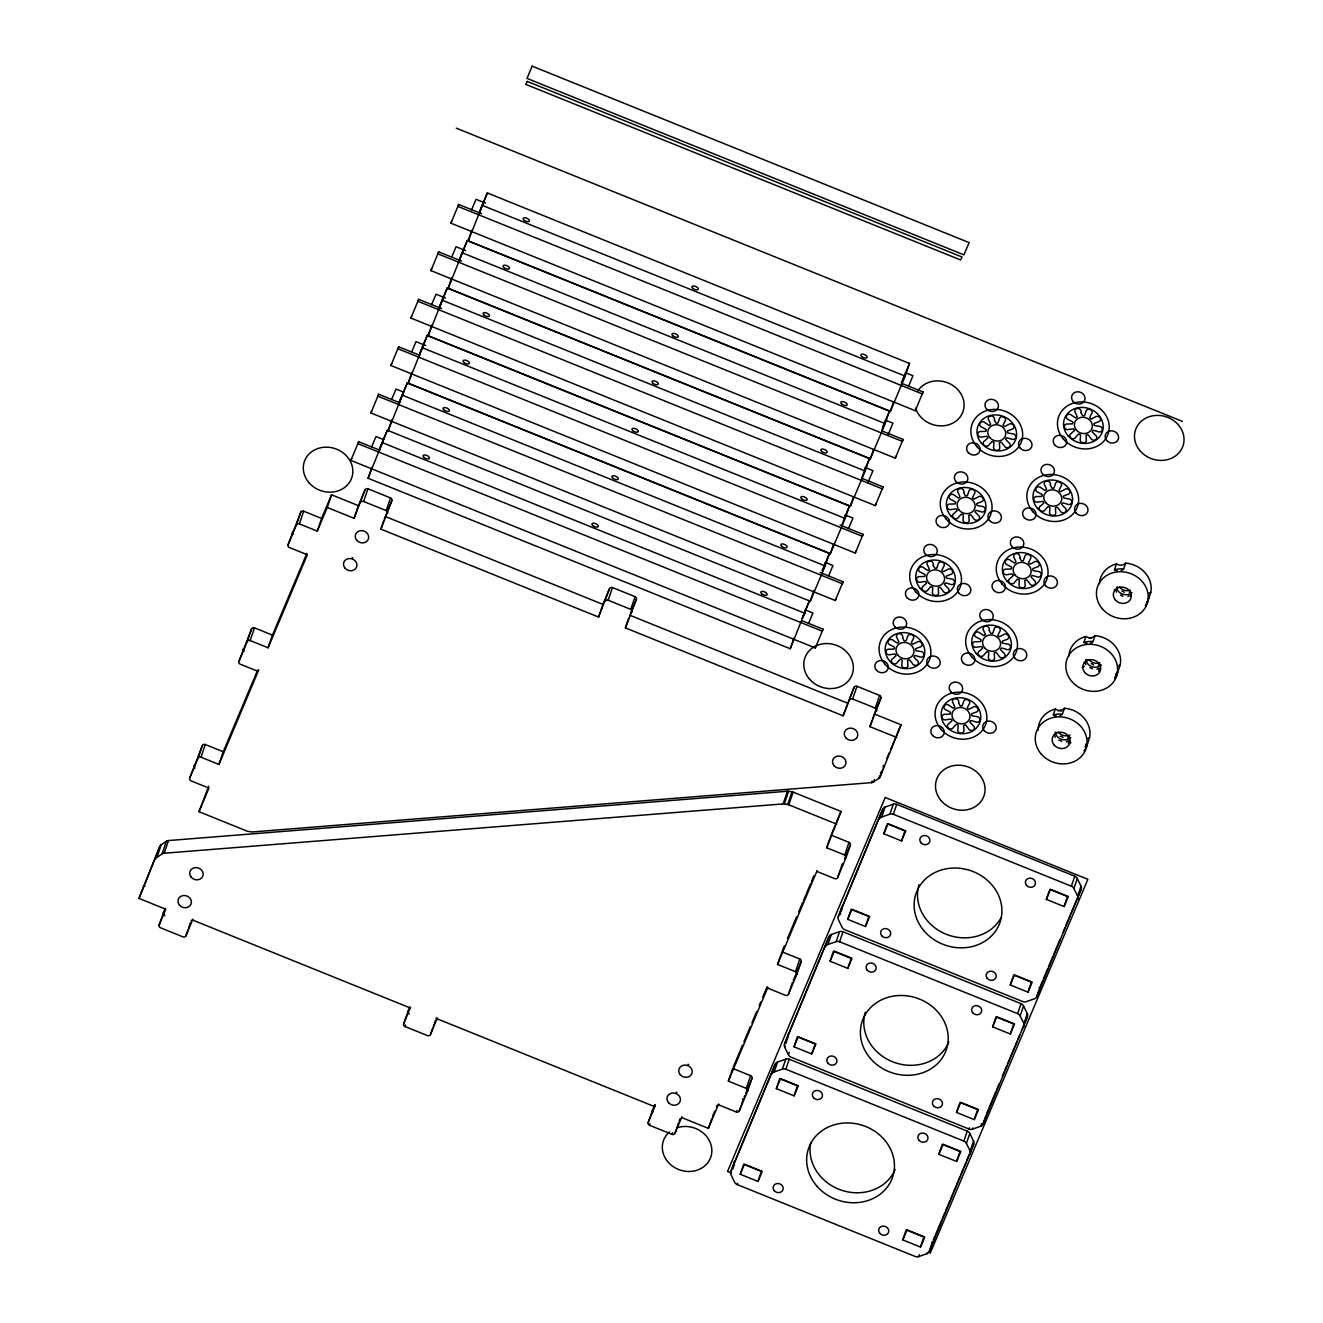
<?xml version="1.0" encoding="UTF-8"?>
<svg xmlns="http://www.w3.org/2000/svg" width="1323" height="1323" viewBox="0 0 1323 1323"><rect width="100%" height="100%" fill="white"/><g stroke="black" fill="none" stroke-linecap="round" stroke-linejoin="round"><path stroke-width="1.5" d="M809.147 601.485L808.502 600.311M849.151 506.593L848.44 505.386M889.155 411.701L888.527 410.51M829.124 554.122L828.512 552.865M192.86 919.253L185.915 935.874A2.282 2.018 18.8 0 1 183.021 936.882L160.447 927.754A2.282 2.018 18.8 0 1 159.107 925.042L165.788 909.232L138.981 898.4L159.868 846.389A4.548 4.035 18.8 0 1 161.241 844.752L166.367 841.279A4.548 4.035 18.8 0 1 168.501 840.552L787.45 791.237A4.548 4.035 18.8 0 1 788.607 791.286L792.014 791.816A4.548 4.035 18.8 0 1 793.139 792.13L841.031 811.462L826.743 847.778L844.686 855.022A2.282 2.018 18.8 0 1 846.009 857.734L837.624 877.645A2.282 2.018 18.8 0 1 834.73 878.654L816.787 871.41L817.052 870.617M138.981 898.4L159.868 846.389M155.552 859.074A4.548 4.035 18.8 0 1 156.908 857.436L161.241 844.752M156.908 857.436L162.034 853.963L166.367 841.279M162.034 853.963A4.548 4.035 18.8 0 1 164.184 853.236L168.501 840.552M189.685 778.122L202.402 745.527A2.282 2.018 18.8 0 1 205.297 744.518L223.24 751.762L218.923 764.446L200.98 757.203A2.282 2.018 18.8 0 0 198.086 758.211L189.685 778.122A2.282 2.018 18.8 0 0 191.008 780.835L208.951 788.078L198.996 811.71L246.872 831.042A4.548 4.035 18.8 0 0 247.996 831.357L251.42 831.886A4.548 4.035 18.8 0 0 252.577 831.935L871.51 782.637A4.548 4.035 18.8 0 0 873.66 781.893L878.786 778.42A4.548 4.035 18.8 0 0 880.142 776.783L901.046 724.772L874.238 713.957L873.957 714.751M198.086 758.211L202.402 745.527M200.98 757.203L205.297 744.518M238.868 661.45L251.585 628.855A2.282 2.018 18.8 0 1 254.479 627.846L272.422 635.106L268.106 647.79L250.163 640.53A2.282 2.018 18.8 0 0 247.269 641.539L238.868 661.45A2.282 2.018 18.8 0 0 240.207 664.163L258.134 671.423L218.923 764.446M247.269 641.539L251.585 628.855M250.163 640.53L254.479 627.846M288.067 544.795L300.768 512.199A2.282 2.018 18.8 0 1 303.662 511.191L321.605 518.434L317.288 531.118L299.345 523.875A2.282 2.018 18.8 0 0 296.451 524.884L288.067 544.795A2.282 2.018 18.8 0 0 289.39 547.507L307.333 554.75L268.106 647.79M159.107 925.042L165.094 908.405M198.996 811.71L208.67 786.309M296.451 524.884L300.768 512.199M164.482 915.863L164.763 915.069A2.282 2.018 18.8 0 1 163.44 912.357M299.345 523.875L303.662 511.191M258.134 671.423L258.68 669.835M327.261 507.486L331.577 494.802L358.384 505.634L354.068 518.318L327.261 507.486L317.288 531.118M185.915 935.874L188.081 929.523M188.627 927.936L189.437 925.554M189.966 923.967L190.247 923.189A2.282 2.018 18.8 0 1 189.801 923.801M802.003 620.735L823.038 629.219L815.299 647.956L350.909 460.421L351.587 458.419M379.668 450.167L358.649 441.684L357.971 443.685L822.344 631.22L823.038 629.219M820.111 572.512L843.032 581.773L835.293 600.51L370.92 412.974L371.598 410.973M399.678 402.721L378.659 394.237L377.981 396.222L842.354 583.774L843.032 581.773M840.105 525.066L863.043 534.327L855.303 553.064L390.93 365.528L391.608 363.527M419.689 355.275L398.67 346.791L397.975 348.776L862.364 536.311L863.043 534.327M862.017 478.38L883.053 486.881L875.313 505.618L410.924 318.082L411.602 316.081M441.601 308.59L418.663 299.329L417.985 301.33L882.358 488.865L883.053 486.881M882.028 430.934L903.047 439.418L895.307 458.171L430.934 270.636L431.612 268.635M461.611 261.144L438.674 251.883L437.996 253.884L902.369 441.419L903.047 439.418M902.038 383.488L923.057 391.972L915.318 410.725L450.945 223.19L451.623 221.189M481.605 213.698L458.684 204.437L457.99 206.438L922.379 393.973L923.057 391.972M802.036 618.387L809.478 600.708L790.261 648.75L368.092 478.248L371.796 467.383M354.068 518.318L365.049 489.808A2.282 2.018 18.8 0 1 367.943 488.799L390.533 497.928A2.282 2.018 18.8 0 1 391.856 500.64L380.875 529.134L598.591 617.064L609.572 588.553A2.282 2.018 18.8 0 1 612.466 587.544L635.057 596.673A2.282 2.018 18.8 0 1 636.38 599.385L625.399 627.896L843.115 715.809L854.096 687.315A2.282 2.018 18.8 0 1 856.99 686.306L879.58 695.418A2.282 2.018 18.8 0 1 880.903 698.131L869.922 726.641L896.729 737.457M383.405 439.517L379.569 449.919M368.092 478.248L387.325 430.207L810.271 601.287L825.172 565.946L829.488 553.262L407.335 382.76L399.083 402.308M360.732 502.492A2.282 2.018 18.8 0 1 363.627 501.483L367.943 488.799M391.806 419.937L388.102 430.802L407.335 382.76M403.399 392.071L399.579 402.473M419.093 354.862L427.329 335.314L849.498 505.799L845.182 518.484L830.265 553.841L408.112 383.356L411.817 372.491M423.41 344.625L419.589 355.027M408.112 383.356L427.329 335.314M438.31 309.268L447.339 287.868L869.492 458.353L865.176 471.038L850.276 506.395L428.106 335.91L431.811 325.028M443.42 297.179L438.856 309.334M428.106 335.91L447.339 287.868M458.32 261.822L467.333 240.422L889.503 410.907L885.186 423.592L870.286 458.949L448.117 288.464L451.821 277.582M463.414 249.716L458.849 261.888M448.117 288.464L467.333 240.422M478.331 214.376L487.344 192.976L909.513 363.461L905.197 376.145L890.28 411.503L468.127 241.018L471.831 230.136M483.424 202.27L478.86 214.442M468.127 241.018L487.344 192.976M387.54 513.324A2.282 2.018 18.8 0 0 386.217 510.612L390.533 497.928M380.875 529.134L382.76 523.594M383.025 522.8L383.835 520.419M384.381 518.831L385.191 516.45L602.908 604.379L598.591 617.064M437.384 1018.015L430.438 1034.619A2.282 2.018 18.8 0 1 427.544 1035.628L404.97 1026.499A2.282 2.018 18.8 0 1 403.631 1023.787L409.617 1007.15M403.631 1023.787L410.577 1007.183M404.97 1026.499L405.5 1024.912M430.438 1034.619L432.869 1027.475M433.415 1025.904L433.961 1024.316M434.49 1022.729L435.184 1020.943M605.256 601.254A2.282 2.018 18.8 0 1 608.15 600.245L612.466 587.544M632.063 612.069A2.282 2.018 18.8 0 0 630.74 609.357L635.057 596.673M625.399 627.896L626.209 625.514M626.474 624.721L628.623 618.37M790.261 648.75L793.965 637.868M803.21 616.915L805.558 610.002M810.271 601.287L813.959 590.422M823.799 567.732L825.569 562.556M830.265 553.841L833.358 544.778M845.579 515.11L841.742 525.512M850.276 506.395L853.352 497.332M865.573 467.664L861.753 478.066M870.286 458.949L873.362 449.886M884.988 421.938L881.746 430.62M681.907 1116.761L674.962 1133.364A2.282 2.018 18.8 0 1 672.067 1134.373L649.494 1125.261A2.282 2.018 18.8 0 1 648.154 1122.532L654.703 1104.589M890.28 411.503L893.372 402.44M648.154 1122.532L655.365 1105.135M649.494 1125.261L650.023 1123.674M904.998 374.492L901.757 383.174M815.299 647.956L815.977 645.971M835.293 600.51L835.971 598.509M855.303 553.064L855.981 551.063M875.313 505.618L875.991 503.616M895.307 458.171L895.985 456.17M915.318 410.725L915.996 408.724M164.184 853.236L783.117 803.921L787.45 791.237M783.117 803.921A4.548 4.035 18.8 0 1 784.274 803.971L788.607 791.286M672.067 1134.373L672.613 1132.786M674.962 1133.364L676.318 1129.395M676.582 1128.602L677.674 1125.443M677.938 1124.649L678.749 1122.268M784.274 803.971L787.698 804.5L792.014 791.816M787.698 804.5A4.548 4.035 18.8 0 1 788.822 804.814L793.139 792.13M843.115 715.809L854.096 687.315M849.779 699.999A2.282 2.018 18.8 0 1 852.674 698.991L856.99 686.306M681.643 1117.555L708.45 1128.37L710.864 1121.243M711.146 1120.449L711.675 1118.861M712.485 1116.48L714.635 1111.254M708.45 1128.37L718.67 1103.961M718.406 1104.738L736.349 1111.998A2.282 2.018 18.8 0 0 739.243 1110.989L747.644 1091.078A2.282 2.018 18.8 0 0 746.304 1088.366L728.361 1081.123L729.453 1077.947M729.717 1077.154L730.528 1074.772M731.073 1073.185L731.884 1070.803M732.148 1070.009L732.694 1068.422L750.621 1075.682A2.282 2.018 18.8 0 1 751.96 1078.394L747.644 1091.078M728.361 1081.123L767.869 987.289M767.588 988.083L785.531 995.326A2.282 2.018 18.8 0 0 788.425 994.317L796.826 974.406A2.282 2.018 18.8 0 0 795.503 971.694L777.56 964.45L779.445 958.894M779.991 957.306L780.802 954.941M781.331 953.354L781.876 951.766L799.82 959.01A2.282 2.018 18.8 0 1 801.143 961.722L796.826 974.406M736.349 1111.998L736.894 1110.41M826.743 847.778L828.628 842.238M828.909 841.445L829.719 839.063M830.249 837.476L831.059 835.094L849.002 842.338A2.282 2.018 18.8 0 1 850.325 845.05L846.009 857.734M876.587 710.815A2.282 2.018 18.8 0 0 875.264 708.103L879.58 695.418M746.304 1088.366L750.621 1075.682M869.922 726.641L872.072 720.291M872.618 718.703L873.428 716.338M739.243 1110.989L741.128 1105.433M741.674 1103.845L742.484 1101.464M742.749 1100.67L743.294 1099.099M795.503 971.694L799.82 959.01M788.425 994.317L790.327 988.761M790.592 987.967L791.667 984.808M791.931 984.014L792.477 982.427M730.809 1171.483L775.278 1064.089A4.548 4.035 18.8 0 1 777.626 1061.972L785.812 1059.111A4.548 4.035 18.8 0 1 789.252 1059.227L967.278 1131.132A4.548 4.035 18.8 0 1 969.809 1133.414L973.563 1141.088A4.548 4.035 18.8 0 1 973.695 1144.23L929.226 1251.608A4.548 4.035 18.8 0 1 926.877 1253.741L918.691 1256.602A4.548 4.035 18.8 0 1 915.251 1256.486L737.209 1184.581A4.548 4.035 18.8 0 1 734.695 1182.282L730.941 1174.609A4.548 4.035 18.8 0 1 730.809 1171.483L775.278 1064.089M732.843 1168.986L733.703 1166.489M844.686 855.022L849.002 842.338M837.624 877.645L839.245 872.899M839.51 872.105L840.32 869.724M840.849 868.136L841.66 865.755M871.51 782.637L872.055 781.05M771.871 1074.078A4.548 4.035 18.8 0 1 774.22 1071.944L777.626 1061.972M740.252 1174.262L743.658 1164.273L761.386 1171.434L757.98 1181.422L740.252 1174.262L744.485 1164.223L762.23 1171.384L757.98 1181.422M784.539 1044.029L829.008 936.634A4.548 4.035 18.8 0 1 831.357 934.501L839.543 931.657A4.548 4.035 18.8 0 1 842.983 931.772L1021.025 1003.661A4.548 4.035 18.8 0 1 1023.555 1005.96L1027.293 1013.633A4.548 4.035 18.8 0 1 1027.425 1016.775L982.956 1124.153A4.548 4.035 18.8 0 1 980.624 1126.286L972.422 1129.131A4.548 4.035 18.8 0 1 968.982 1129.015L790.956 1057.127A4.548 4.035 18.8 0 1 788.425 1054.828L784.671 1047.155A4.548 4.035 18.8 0 1 784.539 1044.029L829.008 936.634M873.66 781.893L874.47 779.512M737.209 1184.581L737.639 1183.324M784.671 1047.155L785.101 1045.898M785.945 1043.4L786.59 1041.532M787.02 1040.291L787.863 1037.794M878.786 778.42L879.597 776.039M880.407 773.674L880.936 772.086M880.142 776.783L882.573 769.655M883.119 768.068L883.929 765.686M774.22 1071.944L782.406 1069.1L785.812 1059.111M776.336 1088.68L779.743 1078.692L797.471 1085.852L794.081 1095.841L776.336 1088.68L780.587 1078.625L798.315 1085.786L794.081 1095.841M788.425 1054.828L789.269 1052.331M825.618 946.623A4.548 4.035 18.8 0 1 827.95 944.49L831.357 934.501M782.406 1069.1A4.548 4.035 18.8 0 1 785.845 1069.216L789.252 1059.227M793.998 1046.807L797.389 1036.819L815.117 1043.979L811.727 1053.968L793.998 1046.807L798.232 1036.769L815.96 1043.93L811.727 1053.968M838.286 916.558L882.755 809.18A4.548 4.035 18.8 0 1 885.087 807.047L893.29 804.202A4.548 4.035 18.8 0 1 896.729 804.318L1074.756 876.206A4.548 4.035 18.8 0 1 1077.286 878.505L1081.04 886.178A4.548 4.035 18.8 0 1 1081.172 889.304L1036.703 996.699A4.548 4.035 18.8 0 1 1034.354 998.832L1026.168 1001.676A4.548 4.035 18.8 0 1 1022.729 1001.561L844.686 929.656A4.548 4.035 18.8 0 1 842.156 927.373L838.418 919.7A4.548 4.035 18.8 0 1 838.286 916.558L882.755 809.18M840.105 914.706L840.75 912.82M841.395 910.952L841.808 909.711A4.548 4.035 18.8 0 1 841.693 906.569M827.95 944.49L836.153 941.645L839.543 931.657M830.083 961.209L833.473 951.22L851.218 958.381L847.811 968.37L830.083 961.209L834.317 951.171L852.045 958.332L847.811 968.37M879.348 819.169A4.548 4.035 18.8 0 1 881.697 817.035L885.087 807.047M836.153 941.645A4.548 4.035 18.8 0 1 839.592 941.761L842.983 931.772M847.729 919.353L851.136 909.364L868.864 916.525L865.457 926.513L847.729 919.353L851.962 909.298L869.691 916.459L865.457 926.513M881.697 817.035L889.883 814.174L893.29 804.202M883.814 833.755L888.047 823.716L905.792 830.877L901.542 840.915L883.814 833.755L886.658 825.436M889.883 814.174A4.548 4.035 18.8 0 1 893.323 814.29L896.729 804.318M901.542 840.915L904.949 830.927L887.22 823.766M1056.366 716.09A6.83 6.053 18.8 0 1 1053.306 714.883L1055.291 709.045A6.83 6.053 18.8 0 0 1064.42 708.252A26.195 23.202 18.8 0 1 1089.606 737.523L1087.622 743.361A26.195 23.202 18.8 0 1 1084.397 751.017A6.83 6.053 18.8 0 1 1084.165 750.422M1086.96 643.524A6.83 6.053 18.8 0 1 1083.901 642.317L1085.885 636.479A6.83 6.053 18.8 0 0 1095.014 635.685A26.195 23.202 18.8 0 1 1120.201 664.956L1118.216 670.794A26.195 23.202 18.8 0 1 1114.991 678.451A6.83 6.053 18.8 0 1 1114.594 677.26M1059.905 715.776A6.83 6.053 18.8 0 0 1062.435 714.089L1064.42 708.252M1117.555 570.941A6.83 6.053 18.8 0 1 1114.495 569.75L1116.48 563.912A6.83 6.053 18.8 0 0 1125.608 563.118A26.195 23.202 18.8 0 1 1150.795 592.39L1148.811 598.228A26.195 23.202 18.8 0 1 1145.586 605.884A6.83 6.053 18.8 0 1 1145.354 605.289M1090.499 643.21A6.83 6.053 18.8 0 0 1093.03 641.523L1095.014 635.685M1121.094 570.643A6.83 6.053 18.8 0 0 1123.624 568.956L1125.608 563.118M902.782 1239.899L906.189 1229.91L923.917 1237.071L920.51 1247.06L902.782 1239.899L907.032 1229.861L924.76 1237.022L920.51 1247.06M938.867 1154.318L942.274 1144.329L960.002 1151.49L956.612 1161.478L938.867 1154.318L943.117 1144.263L960.845 1151.423L956.612 1161.478M956.529 1112.445L960.763 1102.406L978.491 1109.567L974.257 1119.605L956.529 1112.445L959.357 1104.126M1084.397 751.017L1084.893 749.562M1085.505 747.727L1086.381 745.18A6.83 6.053 18.8 0 1 1086.067 744.287M992.614 1026.846L996.021 1016.874L1013.749 1024.035L1010.342 1034.007L992.614 1026.846L996.847 1016.808L1014.576 1023.969L1010.342 1034.007M1010.259 984.99L1013.666 975.001L1031.394 982.162L1027.988 992.151L1010.259 984.99L1014.493 974.935L1032.238 982.096L1027.988 992.151M1114.991 678.451L1115.603 676.615M1115.984 675.524L1116.976 672.597A26.195 23.202 18.8 0 1 1115.785 674.168M918.691 1256.602L919.32 1254.717M1146.33 603.685L1147.206 601.138M970.288 1154.218A4.548 4.035 18.8 0 0 970.156 1151.076L966.402 1143.403A4.548 4.035 18.8 0 0 963.888 1141.121L967.278 1131.132M1046.344 899.392L1050.594 889.354L1068.322 896.514L1064.089 906.553L1046.344 899.392L1049.189 891.074M968.982 1129.015L969.412 1127.775M926.877 1253.741L927.307 1252.501M929.226 1251.608L931.772 1244.116M931.987 1243.488L932.632 1241.619A4.548 4.035 18.8 0 1 931.987 1242.628M974.257 1119.605L977.664 1109.617L959.919 1102.456M966.402 1143.403L969.809 1133.414M972.422 1129.131L972.852 1127.891M970.156 1151.076L973.563 1141.088M1024.019 1026.747A4.548 4.035 18.8 0 0 1023.903 1023.622L1020.149 1015.948A4.548 4.035 18.8 0 0 1017.619 1013.65L1021.025 1003.661M980.624 1126.286L981.468 1123.789M982.956 1124.153L985.718 1116.033M1020.149 1015.948L1023.555 1005.96M1023.903 1023.622L1027.293 1013.633M1064.089 906.553L1067.479 896.564L1049.751 889.403M1077.765 899.293A4.548 4.035 18.8 0 0 1077.633 896.167L1073.879 888.494A4.548 4.035 18.8 0 0 1071.365 886.195L1074.756 876.206M1036.703 996.699L1038.82 990.447M1039.25 989.207L1040.11 986.71A4.548 4.035 18.8 0 1 1039.183 988M1073.879 888.494L1077.286 878.505M1077.633 896.167L1081.04 886.178M869.112 459.296L868.516 457.973M909.116 364.387L908.537 363.064M223.24 751.762L257.654 670.116M272.422 635.106L306.837 553.461M321.605 518.434L331.577 494.802M350.909 460.421L358.649 441.684M370.92 412.974L378.659 394.237M390.93 365.528L398.67 346.791M410.924 318.082L418.663 299.329M430.934 270.636L438.674 251.883M450.945 223.19L458.684 204.437M371.581 447.042L376.013 436.54L383.67 439.633M391.591 399.596L396.024 389.078L403.68 392.187M411.585 352.133L416.017 341.632L425.609 345.501M431.596 304.687L436.028 294.186L445.603 298.055M451.606 257.241L456.038 246.739L465.613 250.609M471.6 209.795L476.032 199.293L485.624 203.163M379.089 449.754L387.325 430.207M358.384 505.634L365.049 489.808M191.074 921.205L191.488 920.213M385.605 515.457L386.018 514.482M386.663 512.944L391.856 500.64M602.908 604.379L609.572 588.553M436.011 1018.958L436.425 1017.982M630.459 613.442L636.38 599.385M822.03 570.924L829.488 553.262M844.388 517.905L849.498 505.799M864.399 470.459L869.492 458.353M882.838 426.734L889.503 410.907M901.277 382.992L909.513 363.461M808.518 623.497L812.95 612.996L805.277 609.886M828.529 576.051L832.961 565.549L825.287 562.44M848.523 528.605L852.955 518.087L845.298 514.994M867.805 482.895L872.965 470.641L865.292 467.548M887.799 435.449L892.975 423.195L885.302 420.102M908.537 386.25L912.969 375.749L905.312 372.656M679.278 1120.68L680.121 1118.712M874.966 712.187L880.903 698.131M716.504 1106.822L717.116 1105.35M733.306 1066.983L739.425 1052.447M739.888 1051.338L742.501 1045.17M743.89 1041.846L747.396 1033.544M747.892 1032.353L750.29 1026.665M751.894 1022.861L756.706 1011.467M759.104 1005.778L760.708 1001.974M762.726 997.195L767.108 986.793M782.488 950.311L784.324 945.945M787.483 938.47L796.578 916.872M798.679 911.894L802.714 902.336M803.491 900.5L805.889 894.795M806.385 893.62L810.685 883.433M811.495 881.515L813.893 875.809M831.687 833.622L832.316 832.134M832.597 831.456L834.896 825.999M835.425 824.758L836.037 823.286M836.434 822.377L841.031 811.462M777.56 964.45L816.787 871.41M744.088 1097.048L744.617 1095.808M745.659 1093.327L746.189 1092.07M746.619 1091.062L751.96 1078.394M793.271 980.393L793.8 979.136M794.28 978.011L801.143 961.722M841.941 864.961L842.453 863.721M844.554 858.743L850.325 845.05M886.823 758.476L889.205 752.87M890.776 749.116L901.046 724.772M933.261 1240.098L935.196 1235.533M935.841 1234.012L942.257 1218.797M942.886 1217.276L944.82 1212.711M945.465 1211.19L947.384 1206.626M948.029 1205.104L949.947 1200.54M950.592 1199.018L952.51 1194.454M953.155 1192.916L957.654 1182.266M958.282 1180.744L960.217 1176.18M960.862 1174.659L963.425 1168.573M964.07 1167.051L965.988 1162.487M966.633 1160.966L968.552 1156.401M969.197 1154.88L973.695 1144.23M986.363 1114.164L988.281 1109.6M988.926 1108.079L995.987 1091.343M996.632 1089.821L999.196 1083.719M1002.404 1076.112L1004.322 1071.547M1004.967 1070.026L1006.902 1065.462M1007.531 1063.94L1009.466 1059.376M1010.111 1057.854L1014.592 1047.204M1015.237 1045.683L1017.155 1041.118M1017.8 1039.597L1019.735 1035.033M1022.299 1028.947L1024.217 1024.382M1024.862 1022.861L1027.425 1016.775M1040.738 985.188L1042.673 980.624M1043.318 979.103L1045.236 974.522M1045.881 973L1047.799 968.436M1048.444 966.915L1050.363 962.35M1051.008 960.829L1052.926 956.264M1053.571 954.743L1059.988 939.528M1063.196 931.921L1065.131 927.357M1065.759 925.835L1067.694 921.271M1068.339 919.75L1070.257 915.185M1070.902 913.664L1081.172 889.304M930.168 1253.328L1087.853 879.315L885.203 797.488L727.534 1171.483L731.354 1173.021M486.947 193.902L488.402 193.406M466.953 241.348L468.392 240.852M446.942 288.794L448.398 288.298M426.932 336.24L428.387 335.744M406.938 383.703L408.377 383.19M386.928 431.149L388.383 430.636M1098.338 665.32L1098.718 664.989A3.192 2.828 18.8 0 1 1100.207 664.46M1096.982 669.306L1097.362 668.975A3.192 2.828 18.8 0 1 1099.396 668.462L1099.942 668.545M1067.744 737.887L1068.124 737.556A3.192 2.828 18.8 0 1 1069.612 737.027M1066.388 741.872L1066.768 741.542A3.192 2.828 18.8 0 1 1068.802 741.029L1070.935 742.798M1084.331 666.379L1082.694 666.974A3.192 2.828 18.8 0 0 1082.098 667.338M1060.103 736.349L1060.649 736.332A3.192 2.828 18.8 0 1 1062.667 737.159L1063.047 737.539M1058.747 740.351L1059.293 740.334A3.192 2.828 18.8 0 1 1061.311 741.145L1061.691 741.542M1114.28 589.446L1115.256 589.942A3.192 2.828 18.8 0 1 1116.331 591.712L1116.364 592.208M456.286 128.166L1182.415 421.409M483.027 205.66L905.197 376.145M463.017 253.106L885.186 423.592M443.023 300.553L865.176 471.038M423.013 347.999L845.182 518.484M403.002 395.445L825.172 565.946M383.009 442.891L805.161 613.392M363.627 501.483L386.217 510.612M608.15 600.245L630.74 609.357M852.674 698.991L875.264 708.103M629.715 615.195L847.431 703.125M893.323 814.29L1071.365 886.195M788.822 804.814L836.715 824.146M839.592 941.761L1017.619 1013.65M785.845 1069.216L963.888 1141.121M143.297 885.715L144.968 886.393M192.596 920.047L410.312 1007.977M437.119 1018.793L654.835 1106.723M1131.049 596.226L1129.991 595.896A3.192 2.828 18.8 0 0 1127.957 596.408M1084.215 662.195L1084.662 662.509A3.192 2.828 18.8 0 1 1085.736 664.278L1085.753 664.774M1124.236 592.406L1123.855 592.009A3.192 2.828 18.8 0 0 1121.838 591.199M1122.88 596.392L1122.499 596.011A3.192 2.828 18.8 0 0 1120.482 595.201M1093.641 664.973L1093.261 664.576A3.192 2.828 18.8 0 0 1091.243 663.766M1092.285 668.975L1091.905 668.578A3.192 2.828 18.8 0 0 1089.887 667.768M734.563 1165.1L734.331 1164.62A4.548 4.035 18.8 0 1 734.215 1161.495M1087.126 660.789L1087.093 660.293A3.192 2.828 18.8 0 0 1086.845 659.565M1055.159 737.341L1055.142 736.845A3.192 2.828 18.8 0 0 1054.067 735.075M1001.048 917.749A44.403 39.359 18.8 0 1 946.127 934.22A44.403 39.359 18.8 0 1 919.055 884.64M676.781 1127.874A25.054 22.193 18.8 0 1 711.857 1150.084A25.054 22.193 18.8 0 1 677.922 1169.218A25.054 22.193 18.8 0 1 669.554 1131.942M787.846 1036.587A4.548 4.035 18.8 0 1 787.946 1034.04M948.856 1042.028A44.403 39.359 18.8 0 1 894.249 1062.402A44.403 39.359 18.8 0 1 865.325 1012.112M895.109 1169.482A44.403 39.359 18.8 0 1 842.47 1190.518A44.403 39.359 18.8 0 1 810.685 1143.122M292.978 534.376A2.282 2.018 18.8 0 1 292.383 532.111M883.532 765.405A4.548 4.035 18.8 0 1 883.103 765.736M195.143 768.068A2.282 2.018 18.8 0 1 194.001 765.438M244.143 651.296A2.282 2.018 18.8 0 1 243.184 648.766M743.261 1098.785A2.282 2.018 18.8 0 1 742.782 1099.181M652.917 1111.965A2.282 2.018 18.8 0 1 652.471 1109.848M409.287 1013.815A2.282 2.018 18.8 0 1 407.964 1011.103M352.745 557.76A6.83 6.053 18.8 0 1 352.166 557.562M676.88 1092.385A6.83 6.053 18.8 0 1 676.268 1092.219M688.655 1064.469A6.83 6.053 18.8 0 1 688.026 1064.304M917.583 391.195A25.054 22.193 18.8 0 1 956.413 388.267A25.054 22.193 18.8 0 1 952.246 423.41A25.054 22.193 18.8 0 1 915.566 408.146M1070.803 737.606A9.112 8.07 18.8 0 1 1061.393 739.309A9.112 8.07 18.8 0 1 1055.175 732.099M1068.339 741.558A3.192 2.828 18.8 0 1 1068.289 743.576M1056.366 732.363A3.192 2.828 18.8 0 1 1056.498 732.859M1058.334 711.063A3.192 2.828 18.8 0 1 1061.575 711.162M1070.042 735.042A9.112 8.07 18.8 0 1 1058.218 732.066M1053.306 714.883A26.195 23.202 18.8 0 1 1062.435 714.089M1086.381 745.18A26.195 23.202 18.8 0 1 1085.191 746.734M1038.208 730.114A26.195 23.202 18.8 0 1 1055.291 709.045M1087.969 738.449A6.83 6.053 18.8 0 1 1089.606 737.523M1085.538 744.684A6.83 6.053 18.8 0 1 1087.622 743.361M1101.398 665.039A9.112 8.07 18.8 0 1 1091.988 666.742A9.112 8.07 18.8 0 1 1085.77 659.516M1098.933 668.991A3.192 2.828 18.8 0 1 1098.718 671.307M1089.259 638.347A3.192 2.828 18.8 0 1 1091.458 638.298M1099.81 662.806A9.112 8.07 18.8 0 1 1088.812 659.499M1083.901 642.317A26.195 23.202 18.8 0 1 1093.03 641.523M1068.835 656.274A26.195 23.202 18.8 0 1 1085.885 636.479M1117.34 671.208A6.83 6.053 18.8 0 1 1118.216 670.794M1118.563 665.882A6.83 6.053 18.8 0 1 1120.201 664.956M1131.992 592.472A9.112 8.07 18.8 0 1 1123.029 594.308A9.112 8.07 18.8 0 1 1116.513 587.792M1129.313 592.406A3.192 2.828 18.8 0 1 1130.537 591.927M1117.323 586.75A3.192 2.828 18.8 0 1 1117.687 587.71M1130.421 590.24A9.112 8.07 18.8 0 1 1119.407 586.932M1114.495 569.75A26.195 23.202 18.8 0 1 1123.624 568.956M1099.43 583.708A26.195 23.202 18.8 0 1 1116.48 563.912M1147.669 598.79A6.83 6.053 18.8 0 1 1148.811 598.228M1148.926 593.498A6.83 6.053 18.8 0 1 1150.795 592.39M902.617 637.769L903.989 640.63A3.192 2.828 18.8 0 0 906.139 640.795L907.462 637.058A3.192 2.828 18.8 0 1 911.712 634.693A3.192 2.828 18.8 0 1 913.002 639.307L911.249 642.862A3.192 2.828 18.8 0 0 912.903 644.235L916.607 642.317A3.192 2.828 18.8 0 1 921.751 643.11A3.192 2.828 18.8 0 1 919.535 647.195L915.599 648.717A3.192 2.828 18.8 0 0 915.946 650.668L920.328 651.462A3.192 2.828 18.8 0 1 923.95 655.034A3.192 2.828 18.8 0 1 919.253 656.671L914.97 655.464A3.192 2.828 18.8 0 0 913.879 657.068L916.872 660.21A3.192 2.828 18.8 0 1 917.286 664.907A3.192 2.828 18.8 0 1 912.308 663.336L909.678 659.945A3.192 2.828 18.8 0 0 907.644 660.458L907.843 664.477A3.192 2.828 18.8 0 1 904.866 668.082A3.192 2.828 18.8 0 1 901.922 664.03L902.187 660.061A3.192 2.828 18.8 0 0 900.169 659.251L897.49 662.244A3.192 2.828 18.8 0 1 892.496 663.088A3.192 2.828 18.8 0 1 892.975 658.457L896.018 655.761A3.192 2.828 18.8 0 0 894.943 653.992L890.644 654.587A3.192 2.828 18.8 0 1 885.98 652.256A3.192 2.828 18.8 0 1 889.651 649.229L894.034 649.064A3.192 2.828 18.8 0 0 894.431 647.162L890.511 645.062A3.192 2.828 18.8 0 1 888.361 640.663A3.192 2.828 18.8 0 1 893.505 640.63L897.192 643.077A3.192 2.828 18.8 0 0 898.846 641.953L897.143 638.149A3.192 2.828 18.8 0 1 898.515 633.717A3.192 2.828 18.8 0 1 902.733 636.71L902.617 637.769M933.211 565.202L934.584 568.063A3.192 2.828 18.8 0 0 936.734 568.229L938.057 564.491A3.192 2.828 18.8 0 1 942.307 562.126A3.192 2.828 18.8 0 1 943.597 566.74L941.844 570.279A3.192 2.828 18.8 0 0 943.497 571.668L947.202 569.75A3.192 2.828 18.8 0 1 952.345 570.544A3.192 2.828 18.8 0 1 950.129 574.612L946.193 576.15A3.192 2.828 18.8 0 0 946.54 578.101L950.923 578.895A3.192 2.828 18.8 0 1 954.545 582.467A3.192 2.828 18.8 0 1 949.848 584.105L945.565 582.897A3.192 2.828 18.8 0 0 944.473 584.501L947.466 587.644A3.192 2.828 18.8 0 1 947.88 592.34A3.192 2.828 18.8 0 1 942.902 590.769L940.273 587.379A3.192 2.828 18.8 0 0 938.239 587.892L938.437 591.894A3.192 2.828 18.8 0 1 935.46 595.515A3.192 2.828 18.8 0 1 932.517 591.464L932.781 587.495A3.192 2.828 18.8 0 0 930.764 586.684L928.085 589.678A3.192 2.828 18.8 0 1 923.09 590.521A3.192 2.828 18.8 0 1 923.57 585.891L926.613 583.195A3.192 2.828 18.8 0 0 925.538 581.425L921.238 582.021A3.192 2.828 18.8 0 1 916.574 579.689A3.192 2.828 18.8 0 1 920.246 576.646L924.628 576.497A3.192 2.828 18.8 0 0 925.025 574.595L921.106 572.495A3.192 2.828 18.8 0 1 918.956 568.096A3.192 2.828 18.8 0 1 924.099 568.063L927.787 570.511A3.192 2.828 18.8 0 0 929.441 569.386L927.737 565.582A3.192 2.828 18.8 0 1 929.11 561.15A3.192 2.828 18.8 0 1 933.327 564.144L933.211 565.202M963.822 492.636L965.178 495.497A3.192 2.828 18.8 0 0 967.328 495.662L968.651 491.924A3.192 2.828 18.8 0 1 972.901 489.56A3.192 2.828 18.8 0 1 974.208 494.174L972.438 497.713A3.192 2.828 18.8 0 0 974.092 499.102L977.796 497.183A3.192 2.828 18.8 0 1 982.939 497.977A3.192 2.828 18.8 0 1 980.723 502.045L976.787 503.567A3.192 2.828 18.8 0 0 977.135 505.518L981.517 506.329A3.192 2.828 18.8 0 1 985.139 509.901A3.192 2.828 18.8 0 1 980.442 511.538L976.159 510.331A3.192 2.828 18.8 0 0 975.068 511.935L978.061 515.077A3.192 2.828 18.8 0 1 978.474 519.774A3.192 2.828 18.8 0 1 973.496 518.186L970.867 514.812A3.192 2.828 18.8 0 0 968.833 515.325L969.048 519.327A3.192 2.828 18.8 0 1 966.055 522.949A3.192 2.828 18.8 0 1 963.111 518.897L963.376 514.928A3.192 2.828 18.8 0 0 961.358 514.118L958.679 517.111A3.192 2.828 18.8 0 1 953.685 517.955A3.192 2.828 18.8 0 1 954.164 513.324L957.207 510.628A3.192 2.828 18.8 0 0 956.132 508.859L951.832 509.454A3.192 2.828 18.8 0 1 947.169 507.122A3.192 2.828 18.8 0 1 950.84 504.08L955.223 503.931A3.192 2.828 18.8 0 0 955.619 502.029L951.7 499.929A3.192 2.828 18.8 0 1 949.55 495.53A3.192 2.828 18.8 0 1 954.693 495.497L958.381 497.944A3.192 2.828 18.8 0 0 960.035 496.82L958.332 493.016A3.192 2.828 18.8 0 1 959.704 488.584A3.192 2.828 18.8 0 1 963.921 491.577L963.822 492.636M958.613 702.844L959.985 705.705A3.192 2.828 18.8 0 0 962.135 705.87L963.458 702.133A3.192 2.828 18.8 0 1 967.708 699.768A3.192 2.828 18.8 0 1 968.998 704.382L967.245 707.937A3.192 2.828 18.8 0 0 968.899 709.31L972.603 707.392A3.192 2.828 18.8 0 1 977.747 708.185A3.192 2.828 18.8 0 1 975.531 712.27L971.595 713.792A3.192 2.828 18.8 0 0 971.942 715.743L976.324 716.537A3.192 2.828 18.8 0 1 979.946 720.109A3.192 2.828 18.8 0 1 975.249 721.746L970.966 720.539A3.192 2.828 18.8 0 0 969.875 722.143L972.868 725.285A3.192 2.828 18.8 0 1 973.281 729.982A3.192 2.828 18.8 0 1 968.304 728.411L965.674 725.021A3.192 2.828 18.8 0 0 963.64 725.533L963.839 729.552A3.192 2.828 18.8 0 1 960.845 733.157A3.192 2.828 18.8 0 1 957.918 729.105L958.183 725.136A3.192 2.828 18.8 0 0 956.165 724.326L953.486 727.319A3.192 2.828 18.8 0 1 948.492 728.163A3.192 2.828 18.8 0 1 948.971 723.532L952.014 720.837A3.192 2.828 18.8 0 0 950.939 719.067L946.64 719.662A3.192 2.828 18.8 0 1 941.976 717.347A3.192 2.828 18.8 0 1 945.647 714.304L950.03 714.139A3.192 2.828 18.8 0 0 950.427 712.237L946.507 710.137A3.192 2.828 18.8 0 1 944.357 705.738A3.192 2.828 18.8 0 1 949.501 705.705L953.188 708.152A3.192 2.828 18.8 0 0 954.842 707.028L953.139 703.224A3.192 2.828 18.8 0 1 954.511 698.792A3.192 2.828 18.8 0 1 958.728 701.785L958.613 702.844M994.416 420.069L995.772 422.93A3.192 2.828 18.8 0 0 997.922 423.079L999.245 419.358A3.192 2.828 18.8 0 1 1003.495 416.977A3.192 2.828 18.8 0 1 1004.802 421.607L1003.032 425.146A3.192 2.828 18.8 0 0 1004.686 426.535L1008.391 424.617A3.192 2.828 18.8 0 1 1013.534 425.394A3.192 2.828 18.8 0 1 1011.318 429.479L1007.382 431A3.192 2.828 18.8 0 0 1007.746 432.952L1012.112 433.762A3.192 2.828 18.8 0 1 1015.733 437.334A3.192 2.828 18.8 0 1 1011.037 438.971L1006.753 437.748A3.192 2.828 18.8 0 0 1005.662 439.368L1008.655 442.51A3.192 2.828 18.8 0 1 1009.069 447.207A3.192 2.828 18.8 0 1 1004.091 445.619L1001.461 442.246A3.192 2.828 18.8 0 0 999.427 442.758L999.642 446.761A3.192 2.828 18.8 0 1 996.649 450.382A3.192 2.828 18.8 0 1 993.705 446.331L993.97 442.362A3.192 2.828 18.8 0 0 991.952 441.551L989.273 444.545A3.192 2.828 18.8 0 1 984.279 445.388A3.192 2.828 18.8 0 1 984.775 440.757L987.801 438.062A3.192 2.828 18.8 0 0 986.726 436.292L982.427 436.888A3.192 2.828 18.8 0 1 977.763 434.556A3.192 2.828 18.8 0 1 981.434 431.513L985.817 431.348A3.192 2.828 18.8 0 0 986.214 429.462L982.294 427.362A3.192 2.828 18.8 0 1 980.145 422.963A3.192 2.828 18.8 0 1 985.288 422.93L988.976 425.378A3.192 2.828 18.8 0 0 990.629 424.236L988.926 420.449A3.192 2.828 18.8 0 1 990.299 416.017A3.192 2.828 18.8 0 1 994.516 419.011L994.416 420.069M989.207 630.277L990.58 633.138A3.192 2.828 18.8 0 0 992.73 633.304L994.053 629.566A3.192 2.828 18.8 0 1 998.303 627.201A3.192 2.828 18.8 0 1 999.593 631.815L997.84 635.354A3.192 2.828 18.8 0 0 999.493 636.743L1003.198 634.825A3.192 2.828 18.8 0 1 1008.341 635.619A3.192 2.828 18.8 0 1 1006.125 639.687L1002.189 641.225A3.192 2.828 18.8 0 0 1002.536 643.176L1006.919 643.97A3.192 2.828 18.8 0 1 1010.54 647.542A3.192 2.828 18.8 0 1 1005.844 649.18L1001.561 647.972A3.192 2.828 18.8 0 0 1000.469 649.576L1003.462 652.719A3.192 2.828 18.8 0 1 1003.876 657.415A3.192 2.828 18.8 0 1 998.898 655.844L996.269 652.454A3.192 2.828 18.8 0 0 994.235 652.967L994.433 656.969A3.192 2.828 18.8 0 1 991.456 660.59A3.192 2.828 18.8 0 1 988.513 656.539L988.777 652.57A3.192 2.828 18.8 0 0 986.76 651.759L984.08 654.753A3.192 2.828 18.8 0 1 979.086 655.596A3.192 2.828 18.8 0 1 979.566 650.966L982.609 648.27A3.192 2.828 18.8 0 0 981.534 646.5L977.234 647.096A3.192 2.828 18.8 0 1 972.57 644.764A3.192 2.828 18.8 0 1 976.242 641.721L980.624 641.572A3.192 2.828 18.8 0 0 981.021 639.671L977.102 637.57A3.192 2.828 18.8 0 1 974.952 633.171A3.192 2.828 18.8 0 1 980.095 633.138L983.783 635.586A3.192 2.828 18.8 0 0 985.437 634.461L983.733 630.658A3.192 2.828 18.8 0 1 985.106 626.226A3.192 2.828 18.8 0 1 989.323 629.219L989.207 630.277M1019.801 557.711L1021.174 560.572A3.192 2.828 18.8 0 0 1023.324 560.737L1024.647 557A3.192 2.828 18.8 0 1 1028.897 554.635A3.192 2.828 18.8 0 1 1030.187 559.249L1028.434 562.788A3.192 2.828 18.8 0 0 1030.088 564.177L1033.792 562.258A3.192 2.828 18.8 0 1 1038.935 563.052A3.192 2.828 18.8 0 1 1036.719 567.12L1032.783 568.642A3.192 2.828 18.8 0 0 1033.131 570.593L1037.513 571.404A3.192 2.828 18.8 0 1 1041.135 574.976A3.192 2.828 18.8 0 1 1036.438 576.613L1032.155 575.406A3.192 2.828 18.8 0 0 1031.064 577.01L1034.057 580.152A3.192 2.828 18.8 0 1 1034.47 584.849A3.192 2.828 18.8 0 1 1029.492 583.261L1026.863 579.887A3.192 2.828 18.8 0 0 1024.829 580.4L1025.027 584.402A3.192 2.828 18.8 0 1 1022.051 588.024A3.192 2.828 18.8 0 1 1019.107 583.972L1019.371 580.003A3.192 2.828 18.8 0 0 1017.354 579.193L1014.675 582.186A3.192 2.828 18.8 0 1 1009.681 583.03A3.192 2.828 18.8 0 1 1010.16 578.399L1013.203 575.703A3.192 2.828 18.8 0 0 1012.128 573.934L1007.828 574.529A3.192 2.828 18.8 0 1 1003.165 572.197A3.192 2.828 18.8 0 1 1006.836 569.155L1011.219 569.006A3.192 2.828 18.8 0 0 1011.615 567.104L1007.696 565.004A3.192 2.828 18.8 0 1 1005.546 560.605A3.192 2.828 18.8 0 1 1010.689 560.572L1014.377 563.019A3.192 2.828 18.8 0 0 1016.031 561.895L1014.328 558.091A3.192 2.828 18.8 0 1 1015.7 553.659A3.192 2.828 18.8 0 1 1019.917 556.652L1019.801 557.711M1050.412 485.144L1051.768 488.005A3.192 2.828 18.8 0 0 1053.918 488.154L1055.241 484.433A3.192 2.828 18.8 0 1 1059.491 482.052A3.192 2.828 18.8 0 1 1060.798 486.682L1059.028 490.221A3.192 2.828 18.8 0 0 1060.682 491.61L1064.387 489.692A3.192 2.828 18.8 0 1 1069.53 490.486A3.192 2.828 18.8 0 1 1067.314 494.554L1063.378 496.075A3.192 2.828 18.8 0 0 1063.725 498.027L1068.108 498.837A3.192 2.828 18.8 0 1 1071.729 502.409A3.192 2.828 18.8 0 1 1067.033 504.046L1062.749 502.823A3.192 2.828 18.8 0 0 1061.658 504.443L1064.651 507.585A3.192 2.828 18.8 0 1 1065.065 512.282A3.192 2.828 18.8 0 1 1060.087 510.695L1057.457 507.321A3.192 2.828 18.8 0 0 1055.423 507.834L1055.638 511.836A3.192 2.828 18.8 0 1 1052.645 515.457A3.192 2.828 18.8 0 1 1049.701 511.406L1049.966 507.437A3.192 2.828 18.8 0 0 1047.948 506.626L1045.269 509.62A3.192 2.828 18.8 0 1 1040.275 510.463A3.192 2.828 18.8 0 1 1040.754 505.833L1043.797 503.137A3.192 2.828 18.8 0 0 1042.722 501.367L1038.423 501.963A3.192 2.828 18.8 0 1 1033.759 499.631A3.192 2.828 18.8 0 1 1037.43 496.588L1041.813 496.423A3.192 2.828 18.8 0 0 1042.21 494.537L1038.29 492.437A3.192 2.828 18.8 0 1 1036.141 488.038A3.192 2.828 18.8 0 1 1041.284 488.005L1044.972 490.453A3.192 2.828 18.8 0 0 1046.625 489.312L1044.922 485.524A3.192 2.828 18.8 0 1 1046.295 481.092A3.192 2.828 18.8 0 1 1050.512 484.086L1050.412 485.144M1081.007 412.578L1082.363 415.439A3.192 2.828 18.8 0 0 1084.513 415.587L1085.836 411.866A3.192 2.828 18.8 0 1 1090.086 409.485A3.192 2.828 18.8 0 1 1091.392 414.116L1089.623 417.655A3.192 2.828 18.8 0 0 1091.277 419.027L1094.981 417.125A3.192 2.828 18.8 0 1 1100.124 417.903A3.192 2.828 18.8 0 1 1097.908 421.987L1093.972 423.509A3.192 2.828 18.8 0 0 1094.336 425.46L1098.702 426.271A3.192 2.828 18.8 0 1 1102.324 429.843A3.192 2.828 18.8 0 1 1097.627 431.48L1093.344 430.256A3.192 2.828 18.8 0 0 1092.252 431.877L1095.246 435.019A3.192 2.828 18.8 0 1 1095.659 439.716A3.192 2.828 18.8 0 1 1090.681 438.128L1088.052 434.738A3.192 2.828 18.8 0 0 1086.018 435.267L1086.233 439.269A3.192 2.828 18.8 0 1 1083.239 442.891A3.192 2.828 18.8 0 1 1080.296 438.839L1080.56 434.87A3.192 2.828 18.8 0 0 1078.543 434.043L1075.864 437.053A3.192 2.828 18.8 0 1 1070.869 437.896A3.192 2.828 18.8 0 1 1071.365 433.266L1074.392 430.57A3.192 2.828 18.8 0 0 1073.317 428.801L1069.017 429.38A3.192 2.828 18.8 0 1 1064.354 427.064A3.192 2.828 18.8 0 1 1068.025 424.022L1072.407 423.856A3.192 2.828 18.8 0 0 1072.804 421.971L1068.885 419.871A3.192 2.828 18.8 0 1 1066.735 415.472A3.192 2.828 18.8 0 1 1071.878 415.439L1075.566 417.886A3.192 2.828 18.8 0 0 1077.22 416.745L1075.516 412.941A3.192 2.828 18.8 0 1 1076.889 408.526A3.192 2.828 18.8 0 1 1081.106 411.519L1081.007 412.578M532.177 66.15L527.001 78.404L963.938 254.859L969.114 242.605L532.177 66.15M527.216 81.414L525.711 84.341L960.548 259.936L962.053 257.009L527.216 81.414M941.199 800.746A25.054 22.193 18.8 0 0 983.502 797.091A25.054 22.193 18.8 0 0 956.149 765.289A25.054 22.193 18.8 0 0 941.199 800.746M1140.178 450.945A25.054 22.193 18.8 0 0 1182.481 447.273A25.054 22.193 18.8 0 0 1155.111 415.488A25.054 22.193 18.8 0 0 1140.178 450.945M1076.426 430.157A9.112 8.07 18.8 0 0 1091.806 428.834A9.112 8.07 18.8 0 0 1081.867 417.274A9.112 8.07 18.8 0 0 1076.426 430.157M1068.108 435.846A20.043 17.761 18.8 0 0 1101.943 432.919A20.043 17.761 18.8 0 0 1080.064 407.484A20.043 17.761 18.8 0 0 1068.108 435.846M1063.411 439.054A26.195 23.202 18.8 0 0 1107.632 435.217A26.195 23.202 18.8 0 0 1079.039 401.994A26.195 23.202 18.8 0 0 1063.411 439.054M1106.656 440.493A6.83 6.053 18.8 0 0 1118.2 439.484A6.83 6.053 18.8 0 0 1110.741 430.818A6.83 6.053 18.8 0 0 1106.656 440.493M1054.993 445.256A6.83 6.053 18.8 0 0 1066.404 443.668A6.83 6.053 18.8 0 0 1058.45 435.35A6.83 6.053 18.8 0 0 1054.993 445.256M1073.284 401.696A6.83 6.053 18.8 0 0 1084.728 400.208A6.83 6.053 18.8 0 0 1076.856 391.84A6.83 6.053 18.8 0 0 1073.284 401.696M1042.689 474.262A6.83 6.053 18.8 0 0 1054.133 472.774A6.83 6.053 18.8 0 0 1046.261 464.406A6.83 6.053 18.8 0 0 1042.689 474.262M1024.399 517.822A6.83 6.053 18.8 0 0 1035.81 516.235A6.83 6.053 18.8 0 0 1027.855 507.916A6.83 6.053 18.8 0 0 1024.399 517.822M1076.062 513.059A6.83 6.053 18.8 0 0 1087.605 512.051A6.83 6.053 18.8 0 0 1080.13 503.385A6.83 6.053 18.8 0 0 1076.062 513.059M1032.816 511.621A26.195 23.202 18.8 0 0 1077.038 507.8A26.195 23.202 18.8 0 0 1048.444 474.56A26.195 23.202 18.8 0 0 1032.816 511.621M1037.497 508.412A20.043 17.761 18.8 0 0 1071.349 505.485A20.043 17.761 18.8 0 0 1049.453 480.067A20.043 17.761 18.8 0 0 1037.497 508.412M1045.832 502.723A9.112 8.07 18.8 0 0 1061.211 501.4A9.112 8.07 18.8 0 0 1051.272 489.841A9.112 8.07 18.8 0 0 1045.832 502.723M1012.095 546.829A6.83 6.053 18.8 0 0 1023.539 545.341A6.83 6.053 18.8 0 0 1015.667 536.973A6.83 6.053 18.8 0 0 1012.095 546.829M993.805 590.389A6.83 6.053 18.8 0 0 1005.215 588.801A6.83 6.053 18.8 0 0 997.261 580.483A6.83 6.053 18.8 0 0 993.805 590.389M1045.468 585.626A6.83 6.053 18.8 0 0 1057.011 584.617A6.83 6.053 18.8 0 0 1049.536 575.952A6.83 6.053 18.8 0 0 1045.468 585.626M1002.222 584.187A26.195 23.202 18.8 0 0 1046.443 580.367A26.195 23.202 18.8 0 0 1017.85 547.127A26.195 23.202 18.8 0 0 1002.222 584.187M1006.902 580.995A20.043 17.761 18.8 0 0 1040.754 578.052A20.043 17.761 18.8 0 0 1018.859 552.634A20.043 17.761 18.8 0 0 1006.902 580.995M1015.237 575.307A9.112 8.07 18.8 0 0 1030.617 573.967A9.112 8.07 18.8 0 0 1020.678 562.407A9.112 8.07 18.8 0 0 1015.237 575.307M954.048 720.44A9.112 8.07 18.8 0 0 969.428 719.1A9.112 8.07 18.8 0 0 959.473 707.54A9.112 8.07 18.8 0 0 954.048 720.44M945.713 726.129A20.043 17.761 18.8 0 0 979.566 723.201A20.043 17.761 18.8 0 0 957.67 697.767A20.043 17.761 18.8 0 0 945.713 726.129M941.033 729.32A26.195 23.202 18.8 0 0 985.255 725.5A26.195 23.202 18.8 0 0 956.661 692.26A26.195 23.202 18.8 0 0 941.033 729.32M984.279 730.759A6.83 6.053 18.8 0 0 995.806 729.767A6.83 6.053 18.8 0 0 988.347 721.085A6.83 6.053 18.8 0 0 984.279 730.759M932.599 735.522A6.83 6.053 18.8 0 0 944.01 733.934A6.83 6.053 18.8 0 0 936.072 725.616A6.83 6.053 18.8 0 0 932.599 735.522M950.906 691.962A6.83 6.053 18.8 0 0 962.35 690.474A6.83 6.053 18.8 0 0 954.478 682.106A6.83 6.053 18.8 0 0 950.906 691.962M984.643 647.873A9.112 8.07 18.8 0 0 1000.023 646.534A9.112 8.07 18.8 0 0 990.084 634.974A9.112 8.07 18.8 0 0 984.643 647.873M976.308 653.562A20.043 17.761 18.8 0 0 1010.16 650.635A20.043 17.761 18.8 0 0 988.264 625.2A20.043 17.761 18.8 0 0 976.308 653.562M971.628 656.754A26.195 23.202 18.8 0 0 1015.849 652.934A26.195 23.202 18.8 0 0 987.256 619.693A26.195 23.202 18.8 0 0 971.628 656.754M1014.873 658.192A6.83 6.053 18.8 0 0 1026.4 657.184A6.83 6.053 18.8 0 0 1018.942 648.518A6.83 6.053 18.8 0 0 1014.873 658.192M963.194 662.955A6.83 6.053 18.8 0 0 974.604 661.368A6.83 6.053 18.8 0 0 966.666 653.049A6.83 6.053 18.8 0 0 963.194 662.955M981.501 619.396A6.83 6.053 18.8 0 0 992.945 617.907A6.83 6.053 18.8 0 0 985.073 609.539A6.83 6.053 18.8 0 0 981.501 619.396M925.505 554.32A6.83 6.053 18.8 0 0 936.949 552.832A6.83 6.053 18.8 0 0 929.077 544.464A6.83 6.053 18.8 0 0 925.505 554.32M907.214 597.88A6.83 6.053 18.8 0 0 918.625 596.293A6.83 6.053 18.8 0 0 910.671 587.974A6.83 6.053 18.8 0 0 907.214 597.88M958.877 593.117A6.83 6.053 18.8 0 0 970.42 592.109A6.83 6.053 18.8 0 0 962.946 583.443A6.83 6.053 18.8 0 0 958.877 593.117M915.632 591.679A26.195 23.202 18.8 0 0 959.853 587.859A26.195 23.202 18.8 0 0 931.26 554.618A26.195 23.202 18.8 0 0 915.632 591.679M920.312 588.487A20.043 17.761 18.8 0 0 954.164 585.56A20.043 17.761 18.8 0 0 932.268 560.125A20.043 17.761 18.8 0 0 920.312 588.487M928.647 582.798A9.112 8.07 18.8 0 0 944.027 581.459A9.112 8.07 18.8 0 0 934.088 569.899A9.112 8.07 18.8 0 0 928.647 582.798M894.91 626.887A6.83 6.053 18.8 0 0 906.354 625.399A6.83 6.053 18.8 0 0 898.482 617.031A6.83 6.053 18.8 0 0 894.91 626.887M876.62 670.447A6.83 6.053 18.8 0 0 888.031 668.859A6.83 6.053 18.8 0 0 880.076 660.541A6.83 6.053 18.8 0 0 876.62 670.447M928.283 665.684A6.83 6.053 18.8 0 0 939.81 664.692A6.83 6.053 18.8 0 0 932.351 656.01A6.83 6.053 18.8 0 0 928.283 665.684M885.037 664.245A26.195 23.202 18.8 0 0 929.259 660.425A26.195 23.202 18.8 0 0 900.665 627.185A26.195 23.202 18.8 0 0 885.037 664.245M889.717 661.053A20.043 17.761 18.8 0 0 923.57 658.126A20.043 17.761 18.8 0 0 901.674 632.692A20.043 17.761 18.8 0 0 889.717 661.053M898.052 655.365A9.112 8.07 18.8 0 0 913.432 654.025A9.112 8.07 18.8 0 0 903.493 642.465A9.112 8.07 18.8 0 0 898.052 655.365M959.241 510.231A9.112 8.07 18.8 0 0 974.621 508.892A9.112 8.07 18.8 0 0 964.682 497.332A9.112 8.07 18.8 0 0 959.241 510.231M950.906 515.92A20.043 17.761 18.8 0 0 984.759 512.977A20.043 17.761 18.8 0 0 962.863 487.559A20.043 17.761 18.8 0 0 950.906 515.92M946.226 519.112A26.195 23.202 18.8 0 0 990.447 515.292A26.195 23.202 18.8 0 0 961.854 482.052A26.195 23.202 18.8 0 0 946.226 519.112M989.472 520.551A6.83 6.053 18.8 0 0 1001.015 519.542A6.83 6.053 18.8 0 0 993.54 510.876A6.83 6.053 18.8 0 0 989.472 520.551M937.809 525.314A6.83 6.053 18.8 0 0 949.219 523.726A6.83 6.053 18.8 0 0 941.265 515.408A6.83 6.053 18.8 0 0 937.809 525.314M956.099 481.754A6.83 6.053 18.8 0 0 967.543 480.266A6.83 6.053 18.8 0 0 959.671 471.898A6.83 6.053 18.8 0 0 956.099 481.754M989.836 437.648A9.112 8.07 18.8 0 0 1005.215 436.325A9.112 8.07 18.8 0 0 995.276 424.766A9.112 8.07 18.8 0 0 989.836 437.648M981.517 443.337A20.043 17.761 18.8 0 0 1015.353 440.41A20.043 17.761 18.8 0 0 993.474 414.975A20.043 17.761 18.8 0 0 981.517 443.337M976.821 446.546A26.195 23.202 18.8 0 0 1021.042 442.725A26.195 23.202 18.8 0 0 992.448 409.485A26.195 23.202 18.8 0 0 976.821 446.546M1020.066 447.984A6.83 6.053 18.8 0 0 1031.609 446.976A6.83 6.053 18.8 0 0 1024.151 438.31A6.83 6.053 18.8 0 0 1020.066 447.984M968.403 452.747A6.83 6.053 18.8 0 0 979.814 451.16A6.83 6.053 18.8 0 0 971.859 442.841A6.83 6.053 18.8 0 0 968.403 452.747M986.693 409.187A6.83 6.053 18.8 0 0 998.137 407.699A6.83 6.053 18.8 0 0 990.265 399.331A6.83 6.053 18.8 0 0 986.693 409.187M924.198 931.045A44.403 39.359 18.8 0 0 999.179 924.545A44.403 39.359 18.8 0 0 950.691 868.202A44.403 39.359 18.8 0 0 924.198 931.045M920.957 842.768A5.127 4.548 18.8 0 0 929.622 842.023A5.127 4.548 18.8 0 0 924.016 835.508A5.127 4.548 18.8 0 0 920.957 842.768M881.746 935.808A5.127 4.548 18.8 0 0 890.396 935.047A5.127 4.548 18.8 0 0 884.789 928.548A5.127 4.548 18.8 0 0 881.746 935.808M987.272 978.425A5.127 4.548 18.8 0 0 995.938 977.68A5.127 4.548 18.8 0 0 990.332 971.181A5.127 4.548 18.8 0 0 987.272 978.425M1026.499 885.385A5.127 4.548 18.8 0 0 1035.165 884.64A5.127 4.548 18.8 0 0 1029.559 878.141A5.127 4.548 18.8 0 0 1026.499 885.385M870.451 1058.499A44.403 39.359 18.8 0 0 945.449 1052.017A44.403 39.359 18.8 0 0 896.961 995.657A44.403 39.359 18.8 0 0 870.451 1058.499M828 1063.262A5.127 4.548 18.8 0 0 836.649 1062.518A5.127 4.548 18.8 0 0 831.059 1056.002A5.127 4.548 18.8 0 0 828 1063.262M867.226 970.222A5.127 4.548 18.8 0 0 875.876 969.478A5.127 4.548 18.8 0 0 870.286 962.979A5.127 4.548 18.8 0 0 867.226 970.222M972.769 1012.856A5.127 4.548 18.8 0 0 981.418 1012.095A5.127 4.548 18.8 0 0 975.828 1005.596A5.127 4.548 18.8 0 0 972.769 1012.856M933.542 1105.879A5.127 4.548 18.8 0 0 942.191 1105.135A5.127 4.548 18.8 0 0 936.601 1098.636A5.127 4.548 18.8 0 0 933.542 1105.879M816.721 1185.954A44.403 39.359 18.8 0 0 891.702 1179.471A44.403 39.359 18.8 0 0 843.214 1123.111A44.403 39.359 18.8 0 0 816.721 1185.954M774.269 1190.717A5.127 4.548 18.8 0 0 782.918 1189.972A5.127 4.548 18.8 0 0 777.312 1183.473A5.127 4.548 18.8 0 0 774.269 1190.717M813.48 1097.677A5.127 4.548 18.8 0 0 822.145 1096.932A5.127 4.548 18.8 0 0 816.539 1090.433A5.127 4.548 18.8 0 0 813.48 1097.677M919.022 1140.31A5.127 4.548 18.8 0 0 927.688 1139.566A5.127 4.548 18.8 0 0 922.081 1133.05A5.127 4.548 18.8 0 0 919.022 1140.31M879.795 1233.35A5.127 4.548 18.8 0 0 888.461 1232.589A5.127 4.548 18.8 0 0 882.854 1226.09A5.127 4.548 18.8 0 0 879.795 1233.35M424.005 457.444A3.423 1.588 22.9 0 0 429.347 458.353A3.423 1.588 22.9 0 0 425.378 455.046A3.423 1.588 22.9 0 0 424.005 457.444M761.734 593.829A3.423 1.588 22.9 0 0 767.075 594.755A3.423 1.588 22.9 0 0 763.106 591.447A3.423 1.588 22.9 0 0 761.734 593.829M592.869 525.628A3.423 1.588 22.9 0 0 598.211 526.554A3.423 1.588 22.9 0 0 594.242 523.246A3.423 1.588 22.9 0 0 592.869 525.628M464.009 362.535A3.423 1.588 22.9 0 0 469.351 363.461A3.423 1.588 22.9 0 0 465.382 360.154A3.423 1.588 22.9 0 0 464.009 362.535M801.738 498.936A3.423 1.588 22.9 0 0 807.08 499.846A3.423 1.588 22.9 0 0 803.111 496.555A3.423 1.588 22.9 0 0 801.738 498.936M632.874 430.736A3.423 1.588 22.9 0 0 638.215 431.662A3.423 1.588 22.9 0 0 634.246 428.354A3.423 1.588 22.9 0 0 632.874 430.736M504.013 267.643A3.423 1.588 22.9 0 0 509.372 268.569A3.423 1.588 22.9 0 0 505.386 265.262A3.423 1.588 22.9 0 0 504.013 267.643M841.742 404.044A3.423 1.588 22.9 0 0 847.1 404.954A3.423 1.588 22.9 0 0 843.115 401.646A3.423 1.588 22.9 0 0 841.742 404.044M672.878 335.844A3.423 1.588 22.9 0 0 678.236 336.77A3.423 1.588 22.9 0 0 674.25 333.462A3.423 1.588 22.9 0 0 672.878 335.844M612.863 478.182A3.423 1.588 22.9 0 0 618.221 479.108A3.423 1.588 22.9 0 0 614.236 475.8A3.423 1.588 22.9 0 0 612.863 478.182M443.999 409.998A3.423 1.588 22.9 0 0 449.357 410.907A3.423 1.588 22.9 0 0 445.371 407.6A3.423 1.588 22.9 0 0 443.999 409.998M781.728 546.382A3.423 1.588 22.9 0 0 787.086 547.309A3.423 1.588 22.9 0 0 783.1 544.001A3.423 1.588 22.9 0 0 781.728 546.382M652.884 383.29A3.423 1.588 22.9 0 0 658.226 384.216A3.423 1.588 22.9 0 0 654.257 380.908A3.423 1.588 22.9 0 0 652.884 383.29M484.02 315.089A3.423 1.588 22.9 0 0 489.361 316.015A3.423 1.588 22.9 0 0 485.392 312.708A3.423 1.588 22.9 0 0 484.02 315.089M821.748 451.49A3.423 1.588 22.9 0 0 827.09 452.4A3.423 1.588 22.9 0 0 823.121 449.109A3.423 1.588 22.9 0 0 821.748 451.49M692.888 288.397A3.423 1.588 22.9 0 0 698.23 289.307A3.423 1.588 22.9 0 0 694.261 286.016A3.423 1.588 22.9 0 0 692.888 288.397M524.024 220.197A3.423 1.588 22.9 0 0 529.365 221.123A3.423 1.588 22.9 0 0 525.396 217.815A3.423 1.588 22.9 0 0 524.024 220.197M861.753 356.598A3.423 1.588 22.9 0 0 867.094 357.508A3.423 1.588 22.9 0 0 863.125 354.2A3.423 1.588 22.9 0 0 861.753 356.598M1041.201 754.027A26.195 23.202 18.8 0 0 1085.422 750.191A26.195 23.202 18.8 0 0 1056.829 716.967A26.195 23.202 18.8 0 0 1041.201 754.027M1054.216 745.13A9.112 8.07 18.8 0 0 1069.596 743.807A9.112 8.07 18.8 0 0 1059.64 732.247A9.112 8.07 18.8 0 0 1054.216 745.13M1071.795 681.461A26.195 23.202 18.8 0 0 1116.017 677.624A26.195 23.202 18.8 0 0 1087.423 644.384A26.195 23.202 18.8 0 0 1071.795 681.461M1084.81 672.564A9.112 8.07 18.8 0 0 1100.19 671.241A9.112 8.07 18.8 0 0 1090.251 659.681A9.112 8.07 18.8 0 0 1084.81 672.564M1102.39 608.878A26.195 23.202 18.8 0 0 1146.611 605.058A26.195 23.202 18.8 0 0 1118.018 571.817A26.195 23.202 18.8 0 0 1102.39 608.878M1115.405 599.997A9.112 8.07 18.8 0 0 1130.785 598.658A9.112 8.07 18.8 0 0 1120.846 587.098A9.112 8.07 18.8 0 0 1115.405 599.997M309.003 482.713A25.054 22.193 18.8 0 0 351.306 479.042A25.054 22.193 18.8 0 0 323.953 447.257A25.054 22.193 18.8 0 0 309.003 482.713M809.494 679.112A25.054 22.193 18.8 0 0 851.797 675.458A25.054 22.193 18.8 0 0 824.444 643.656A25.054 22.193 18.8 0 0 809.494 679.112M345.005 568.212A6.83 6.053 18.8 0 0 356.532 567.22A6.83 6.053 18.8 0 0 349.074 558.554A6.83 6.053 18.8 0 0 345.005 568.212M356.763 540.313A6.83 6.053 18.8 0 0 368.307 539.304A6.83 6.053 18.8 0 0 360.848 530.639A6.83 6.053 18.8 0 0 356.763 540.313M845.81 737.804A6.83 6.053 18.8 0 0 857.354 736.812A6.83 6.053 18.8 0 0 849.895 728.13A6.83 6.053 18.8 0 0 845.81 737.804M834.052 765.719A6.83 6.053 18.8 0 0 845.579 764.711A6.83 6.053 18.8 0 0 838.12 756.045A6.83 6.053 18.8 0 0 834.052 765.719M680.287 1074.756A6.83 6.053 18.8 0 0 691.83 1073.763A6.83 6.053 18.8 0 0 684.355 1065.081A6.83 6.053 18.8 0 0 680.287 1074.756M668.512 1102.671A6.83 6.053 18.8 0 0 680.055 1101.662A6.83 6.053 18.8 0 0 672.597 1092.996A6.83 6.053 18.8 0 0 668.512 1102.671M179.481 905.164A6.83 6.053 18.8 0 0 191.008 904.171A6.83 6.053 18.8 0 0 183.55 895.506A6.83 6.053 18.8 0 0 179.481 905.164M191.24 877.265A6.83 6.053 18.8 0 0 202.783 876.256A6.83 6.053 18.8 0 0 195.324 867.59A6.83 6.053 18.8 0 0 191.24 877.265"/></g></svg>
